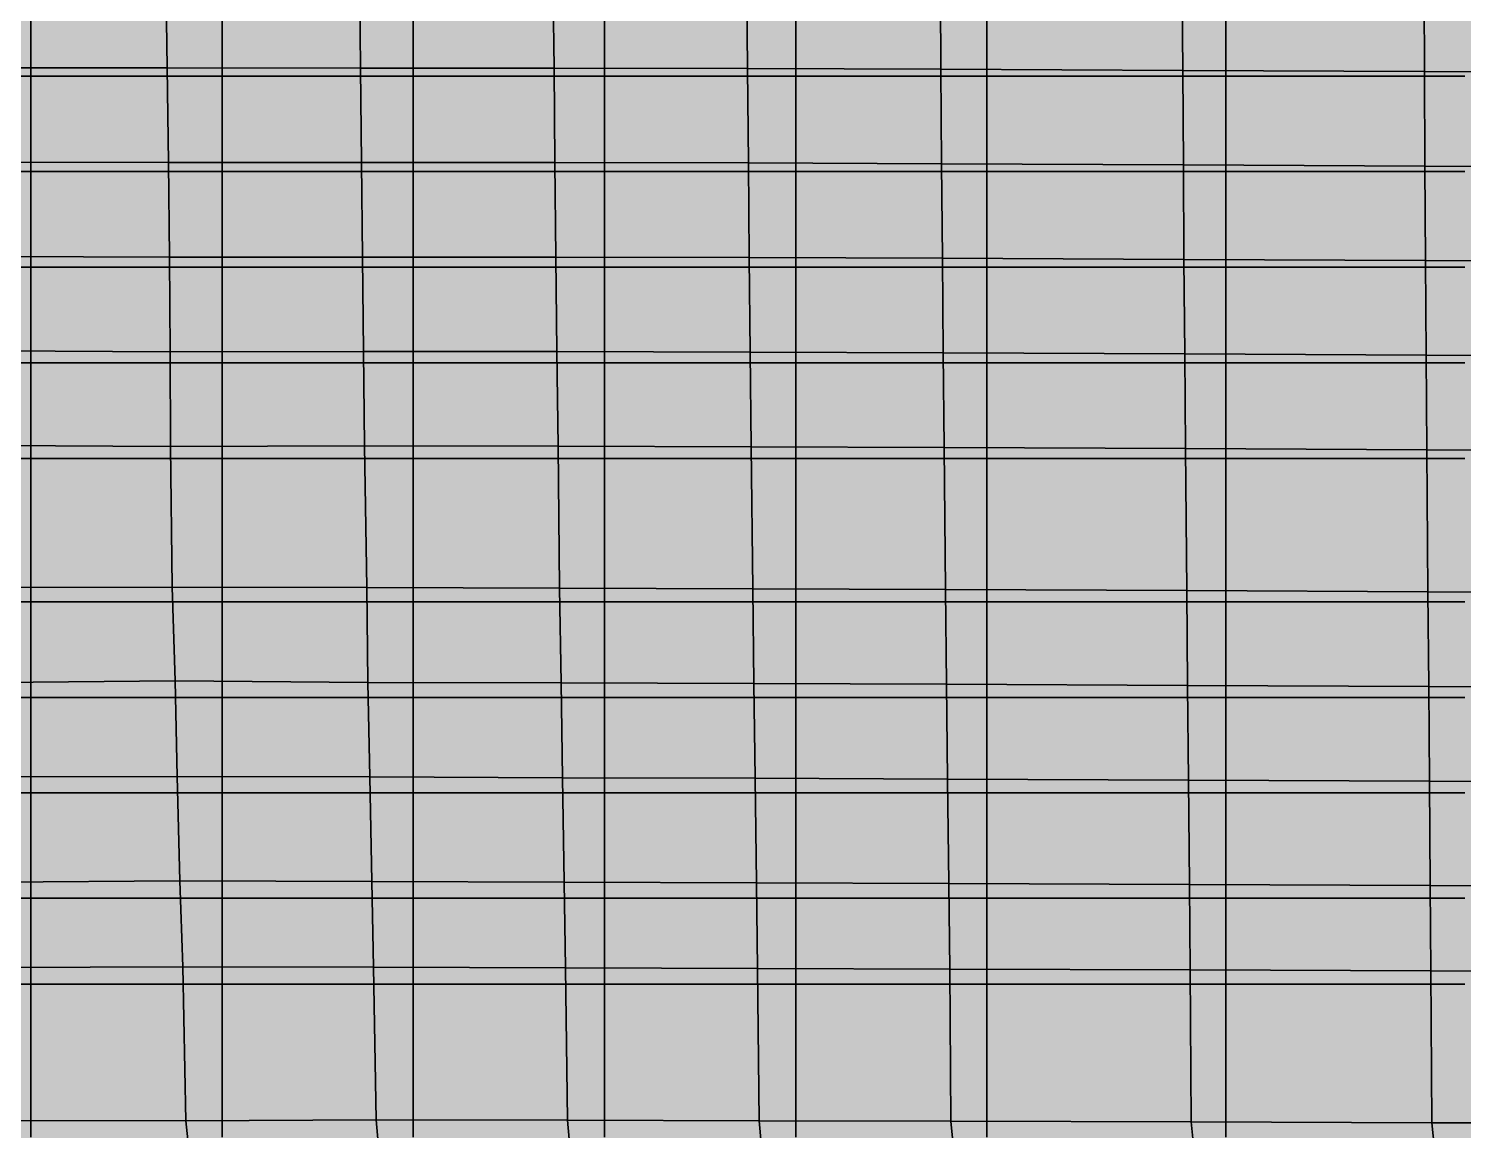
# Model space of a CAD drawing. Header units: inches. Extents: x -100 to 100, y -42 to 41.
# Drawn here: x 54.48 to 69.48, y -30.03 to -18.5 of the extents above; entities that cross this region are included whole.
import ezdxf

# ---------------------------------------------------------------- set-up
doc = ezdxf.new("R2010")
doc.units = ezdxf.units.IN
doc.header["$MEASUREMENT"] = 0
for name, color, linetype in [('Mesh-Ac1①', 7, 'Continuous'), ('Mesh-Acs', 7, 'Continuous'), ('Mesh-埋立土(水中)', 7, 'Continuous'), ('Undeformed Mesh-Ac1①', 7, 'Continuous'), ('Undeformed Mesh-MPC', 7, 'Continuous'), ('Undeformed Mesh-SCP(30%)_Ac1①', 7, 'Continuous'), ('Undeformed Mesh-事前混合処理土', 7, 'Continuous'), ('Undeformed Mesh-埋立土(水中)', 7, 'Continuous')]:
    doc.layers.add(name, color=color, linetype=linetype)

msp = doc.modelspace()

# ---------------------------------------------------------------- linework, layer by layer
at = {"color": 7, "true_color": 0xffffff, "transparency": 33554687}
for points in [[(55.9267, -18.9144), (55.9124, -17.92666), (53.8867, -17.92893)], [(55.9267, -18.9144), (53.8867, -17.92893), (53.9002, -18.91505)], [(55.9267, -18.9144), (57.9378, -17.92747), (55.9124, -17.92666)], [(55.9267, -18.9144), (57.9486, -18.9161), (57.9378, -17.92747)], [(59.9723, -18.91742), (59.9613, -17.92963), (57.9378, -17.92747)], [(59.9723, -18.91742), (57.9378, -17.92747), (57.9486, -18.9161)], [(61.9954, -18.92153), (61.9869, -17.9337), (59.9613, -17.92963)], [(61.9954, -18.92153), (59.9613, -17.92963), (59.9723, -18.91742)], [(61.9954, -18.92153), (64.0113, -17.94106), (61.9869, -17.9337)], [(61.9954, -18.92153), (64.02, -18.92875), (64.0113, -17.94106)], [(64.02, -18.92875), (66.5424, -17.95179), (64.0113, -17.94106)], [(64.02, -18.92875), (66.5482, -18.94034), (66.5424, -17.95179)], [(69.0774, -18.95216), (69.0713, -17.96392), (66.5424, -17.95179)], [(69.0774, -18.95216), (66.5424, -17.95179), (66.5482, -18.94034)], [(69.0774, -18.95216), (71.6002, -17.9756), (69.0713, -17.96392)], [(69.0774, -18.95216), (71.6046, -18.96488), (71.6002, -17.9756)], [(55.9384, -19.90366), (55.9267, -18.9144), (53.9002, -18.91505)], [(55.9384, -19.90366), (53.9002, -18.91505), (53.9147, -19.90065)], [(55.9384, -19.90366), (57.9486, -18.9161), (55.9267, -18.9144)], [(55.9384, -19.90366), (57.96, -19.90508), (57.9486, -18.9161)], [(57.96, -19.90508), (59.9723, -18.91742), (57.9486, -18.9161)], [(57.96, -19.90508), (59.9814, -19.90594), (59.9723, -18.91742)], [(59.9814, -19.90594), (61.9954, -18.92153), (59.9723, -18.91742)], [(59.9814, -19.90594), (62.0054, -19.90944), (61.9954, -18.92153)], [(62.0054, -19.90944), (64.02, -18.92875), (61.9954, -18.92153)], [(62.0054, -19.90944), (64.027, -19.91774), (64.02, -18.92875)], [(64.027, -19.91774), (66.5482, -18.94034), (64.02, -18.92875)], [(64.027, -19.91774), (66.5556, -19.9286), (66.5482, -18.94034)], [(66.5556, -19.9286), (69.0774, -18.95216), (66.5482, -18.94034)], [(66.5556, -19.9286), (69.0824, -19.94151), (69.0774, -18.95216)], [(69.0824, -19.94151), (71.6046, -18.96488), (69.0774, -18.95216)], [(69.0824, -19.94151), (71.6105, -19.95339), (71.6046, -18.96488)], [(55.9496, -20.8935), (55.9384, -19.90366), (53.9147, -19.90065)], [(55.9496, -20.8935), (53.9147, -19.90065), (53.9271, -20.8878)], [(55.9496, -20.8935), (57.96, -19.90508), (55.9384, -19.90366)], [(55.9496, -20.8935), (57.9685, -20.895), (57.96, -19.90508)], [(57.9685, -20.895), (59.9814, -19.90594), (57.96, -19.90508)], [(57.9685, -20.895), (59.9919, -20.8936), (59.9814, -19.90594)], [(59.9919, -20.8936), (62.0054, -19.90944), (59.9814, -19.90594)], [(59.9919, -20.8936), (62.0134, -20.8989), (62.0054, -19.90944)], [(62.0134, -20.8989), (64.027, -19.91774), (62.0054, -19.90944)], [(62.0134, -20.8989), (64.0358, -20.90627), (64.027, -19.91774)], [(64.0358, -20.90627), (66.5556, -19.9286), (64.027, -19.91774)], [(64.0358, -20.90627), (66.5615, -20.91832), (66.5556, -19.9286)], [(66.5615, -20.91832), (69.0824, -19.94151), (66.5556, -19.9286)], [(66.5615, -20.91832), (69.089, -20.93007), (69.0824, -19.94151)], [(69.089, -20.93007), (71.6105, -19.95339), (69.0824, -19.94151)], [(69.089, -20.93007), (71.615, -20.9432), (71.6105, -19.95339)], [(55.9561, -21.8855), (55.9496, -20.8935), (53.9271, -20.8878)], [(55.9561, -21.8855), (53.9271, -20.8878), (53.9368, -21.8748)], [(55.9561, -21.8855), (57.9685, -20.895), (55.9496, -20.8935)], [(55.9561, -21.8855), (57.978, -21.8825), (57.9685, -20.895)], [(57.978, -21.8825), (59.9919, -20.8936), (57.9685, -20.895)], [(57.978, -21.8825), (60.0014, -21.8827), (59.9919, -20.8936)], [(60.0014, -21.8827), (62.0134, -20.8989), (59.9919, -20.8936)], [(60.0014, -21.8827), (62.0237, -21.8879), (62.0134, -20.8989)], [(62.0237, -21.8879), (64.0358, -20.90627), (62.0134, -20.8989)], [(62.0237, -21.8879), (64.0433, -21.8964), (64.0358, -20.90627)], [(64.0433, -21.8964), (66.5615, -20.91832), (64.0358, -20.90627)], [(64.0433, -21.8964), (66.57, -21.9072), (66.5615, -20.91832)], [(66.57, -21.9072), (69.089, -20.93007), (66.5615, -20.91832)], [(66.57, -21.9072), (69.0947, -21.92031), (69.089, -20.93007)], [(69.0947, -21.92031), (71.615, -20.9432), (69.089, -20.93007)], [(69.0947, -21.92031), (71.6216, -21.9318), (71.615, -20.9432)], [(55.962, -22.8747), (53.9368, -21.8748), (53.9355, -22.8627)], [(55.962, -22.8747), (55.9561, -21.8855), (53.9368, -21.8748)], [(55.962, -22.8747), (57.978, -21.8825), (55.9561, -21.8855)], [(55.962, -22.8747), (57.9887, -22.8691), (57.978, -21.8825)], [(57.9887, -22.8691), (60.0014, -21.8827), (57.978, -21.8825)], [(57.9887, -22.8691), (60.014, -22.8718), (60.0014, -21.8827)], [(60.014, -22.8718), (62.0237, -21.8879), (60.0014, -21.8827)], [(60.014, -22.8718), (62.0327, -22.8782), (62.0237, -21.8879)], [(62.0327, -22.8782), (64.0433, -21.8964), (62.0237, -21.8879)], [(62.0327, -22.8782), (64.0539, -22.8856), (64.0433, -21.8964)], [(64.0539, -22.8856), (66.57, -21.9072), (64.0433, -21.8964)], [(64.0539, -22.8856), (66.577, -22.898), (66.57, -21.9072)], [(66.577, -22.898), (69.0947, -21.92031), (66.57, -21.9072)], [(66.577, -22.898), (69.1029, -22.90926), (69.0947, -21.92031)], [(69.1029, -22.90926), (71.6216, -21.9318), (69.0947, -21.92031)], [(69.1029, -22.90926), (71.6273, -22.92231), (71.6216, -21.9318)], [(53.9355, -22.8627), (53.9505, -24.3516), (55.9777, -24.3454)], [(53.9355, -22.8627), (55.9777, -24.3454), (55.962, -22.8747)], [(55.9777, -24.3454), (57.9887, -22.8691), (55.962, -22.8747)], [(55.9777, -24.3454), (58.0132, -24.3518), (57.9887, -22.8691)], [(58.0132, -24.3518), (60.014, -22.8718), (57.9887, -22.8691)], [(58.0132, -24.3518), (60.0307, -24.3571), (60.014, -22.8718)], [(60.0307, -24.3571), (62.0327, -22.8782), (60.014, -22.8718)], [(60.0307, -24.3571), (62.0515, -24.3633), (62.0327, -22.8782)], [(62.0515, -24.3633), (64.0539, -22.8856), (62.0327, -22.8782)], [(62.0515, -24.3633), (64.0673, -24.3727), (64.0539, -22.8856)], [(64.0673, -24.3727), (66.577, -22.898), (64.0539, -22.8856)], [(64.0673, -24.3727), (66.591, -24.383), (66.577, -22.898)], [(66.591, -24.383), (69.1029, -22.90926), (66.577, -22.898)], [(66.591, -24.383), (69.1132, -24.3955), (69.1029, -22.90926)], [(69.1132, -24.3955), (71.6273, -22.92231), (69.1029, -22.90926)], [(69.1132, -24.3955), (71.6382, -24.40637), (71.6273, -22.92231)], [(56.0087, -25.3282), (55.9777, -24.3454), (53.9505, -24.3516)], [(56.0087, -25.3282), (53.9505, -24.3516), (53.9902, -25.346)], [(56.0087, -25.3282), (58.0132, -24.3518), (55.9777, -24.3454)], [(56.0087, -25.3282), (58.0254, -25.3429), (58.0132, -24.3518)], [(58.0254, -25.3429), (60.0307, -24.3571), (58.0132, -24.3518)], [(58.0254, -25.3429), (60.0468, -25.3465), (60.0307, -24.3571)], [(60.0468, -25.3465), (62.0515, -24.3633), (60.0307, -24.3571)], [(60.0468, -25.3465), (62.0611, -25.3563), (62.0515, -24.3633)], [(62.0611, -25.3563), (64.0673, -24.3727), (62.0515, -24.3633)], [(62.0611, -25.3563), (64.0788, -25.3629), (64.0673, -24.3727)], [(64.0788, -25.3629), (66.591, -24.383), (64.0673, -24.3727)], [(64.0788, -25.3629), (66.5989, -25.3752), (66.591, -24.383)], [(66.5989, -25.3752), (69.1132, -24.3955), (66.591, -24.383)], [(66.5989, -25.3752), (69.1218, -25.3851), (69.1132, -24.3955)], [(69.1218, -25.3851), (71.6382, -24.40637), (69.1132, -24.3955)], [(69.1218, -25.3851), (71.6443, -25.3977), (71.6382, -24.40637)], [(56.0321, -26.3266), (56.0087, -25.3282), (53.9902, -25.346)], [(56.0321, -26.3266), (53.9902, -25.346), (54.0216, -26.3331)], [(56.0321, -26.3266), (58.0254, -25.3429), (56.0087, -25.3282)], [(56.0321, -26.3266), (58.045, -26.3297), (58.0254, -25.3429)], [(58.045, -26.3297), (60.0468, -25.3465), (58.0254, -25.3429)], [(58.045, -26.3297), (60.0599, -26.3416), (60.0468, -25.3465)], [(60.0599, -26.3416), (62.0611, -25.3563), (60.0468, -25.3465)], [(60.0599, -26.3416), (62.0749, -26.3465), (62.0611, -25.3563)], [(62.0749, -26.3465), (64.0788, -25.3629), (62.0611, -25.3563)], [(62.0749, -26.3465), (64.0895, -26.3565), (64.0788, -25.3629)], [(64.0895, -26.3565), (66.5989, -25.3752), (64.0788, -25.3629)], [(64.0895, -26.3565), (66.6093, -26.3656), (66.5989, -25.3752)], [(66.6093, -26.3656), (69.1218, -25.3851), (66.5989, -25.3752)], [(66.6093, -26.3656), (69.1297, -26.3773), (69.1218, -25.3851)], [(69.1297, -26.3773), (71.6443, -25.3977), (69.1218, -25.3851)], [(69.1297, -26.3773), (71.6518, -26.3877), (71.6443, -25.3977)], [(56.059, -27.4181), (56.0321, -26.3266), (54.0216, -26.3331)], [(56.059, -27.4181), (54.0216, -26.3331), (54.0537, -27.4329)], [(56.059, -27.4181), (58.045, -26.3297), (56.0321, -26.3266)], [(56.059, -27.4181), (58.068, -27.4261), (58.045, -26.3297)], [(58.068, -27.4261), (60.0599, -26.3416), (58.045, -26.3297)], [(58.068, -27.4261), (60.0772, -27.4319), (60.0599, -26.3416)], [(60.0772, -27.4319), (62.0749, -26.3465), (60.0599, -26.3416)], [(60.0772, -27.4319), (62.0903, -27.4407), (62.0749, -26.3465)], [(62.0903, -27.4407), (64.0895, -26.3565), (62.0749, -26.3465)], [(62.0903, -27.4407), (64.1026, -27.4476), (64.0895, -26.3565)], [(64.1026, -27.4476), (66.6093, -26.3656), (64.0895, -26.3565)], [(64.1026, -27.4476), (66.6201, -27.4582), (66.6093, -26.3656)], [(66.6201, -27.4582), (69.1297, -26.3773), (66.6093, -26.3656)], [(66.6201, -27.4582), (69.1385, -27.4676), (69.1297, -26.3773)], [(69.1385, -27.4676), (71.6518, -26.3877), (69.1297, -26.3773)], [(69.1385, -27.4676), (71.6589, -27.4787), (71.6518, -26.3877)], [(56.0879, -28.3193), (56.059, -27.4181), (54.0537, -27.4329)], [(56.0879, -28.3193), (54.0537, -27.4329), (54.0773, -28.3245)], [(56.0879, -28.3193), (58.068, -27.4261), (56.059, -27.4181)], [(56.0879, -28.3193), (58.0855, -28.3219), (58.068, -27.4261)], [(60.0938, -28.3282), (60.0772, -27.4319), (58.068, -27.4261)], [(60.0938, -28.3282), (58.068, -27.4261), (58.0855, -28.3219)], [(60.0938, -28.3282), (62.0903, -27.4407), (60.0772, -27.4319)], [(60.0938, -28.3282), (62.1016, -28.3349), (62.0903, -27.4407)], [(62.1016, -28.3349), (64.1026, -27.4476), (62.0903, -27.4407)], [(62.1016, -28.3349), (64.113, -28.3427), (64.1026, -27.4476)], [(64.113, -28.3427), (66.6201, -27.4582), (64.1026, -27.4476)], [(64.113, -28.3427), (66.6277, -28.3515), (66.6201, -27.4582)], [(66.6277, -28.3515), (69.1385, -27.4676), (66.6201, -27.4582)], [(66.6277, -28.3515), (69.1453, -28.3613), (69.1385, -27.4676)], [(69.1453, -28.3613), (71.6589, -27.4787), (69.1385, -27.4676)], [(69.1453, -28.3613), (71.6642, -28.3709), (71.6589, -27.4787)], [(56.1215, -29.9295), (56.0879, -28.3193), (54.0773, -28.3245)], [(56.1215, -29.9295), (54.0773, -28.3245), (54.1495, -29.9283)], [(58.0855, -28.3219), (56.0879, -28.3193), (56.1215, -29.9295)], [(58.0855, -28.3219), (56.1215, -29.9295), (58.1133, -29.9201)], [(60.112, -29.9244), (60.0938, -28.3282), (58.0855, -28.3219)], [(60.112, -29.9244), (58.0855, -28.3219), (58.1133, -29.9201)], [(62.117, -29.9285), (62.1016, -28.3349), (60.0938, -28.3282)], [(62.117, -29.9285), (60.0938, -28.3282), (60.112, -29.9244)], [(64.113, -28.3427), (62.1016, -28.3349), (62.117, -29.9285)], [(64.113, -28.3427), (62.117, -29.9285), (64.1244, -29.934)], [(66.6277, -28.3515), (64.113, -28.3427), (64.1244, -29.934)], [(66.6277, -28.3515), (64.1244, -29.934), (66.6384, -29.9418)], [(69.1542, -29.9496), (69.1453, -28.3613), (66.6277, -28.3515)], [(69.1542, -29.9496), (66.6277, -28.3515), (66.6384, -29.9418)], [(71.6642, -28.3709), (69.1453, -28.3613), (69.1542, -29.9496)], [(71.6642, -28.3709), (69.1542, -29.9496), (71.6729, -29.9585)], [(54.1495, -29.9283), (54.2264, -30.9071), (56.2296, -30.9629)], [(54.1495, -29.9283), (56.2296, -30.9629), (56.1215, -29.9295)], [(56.2296, -30.9629), (58.1133, -29.9201), (56.1215, -29.9295)], [(56.2296, -30.9629), (58.1977, -30.9067), (58.1133, -29.9201)], [(58.1977, -30.9067), (60.112, -29.9244), (58.1133, -29.9201)], [(58.1977, -30.9067), (60.2073, -30.9335), (60.112, -29.9244)], [(60.2073, -30.9335), (62.117, -29.9285), (60.112, -29.9244)], [(60.2073, -30.9335), (62.2077, -30.9166), (62.117, -29.9285)], [(62.2077, -30.9166), (64.1244, -29.934), (62.117, -29.9285)], [(62.2077, -30.9166), (64.2191, -30.9364), (64.1244, -29.934)], [(64.2191, -30.9364), (66.6384, -29.9418), (64.1244, -29.934)], [(64.2191, -30.9364), (66.7329, -30.9282), (66.6384, -29.9418)], [(66.7329, -30.9282), (69.1542, -29.9496), (66.6384, -29.9418)], [(66.7329, -30.9282), (69.2535, -30.9486), (69.1542, -29.9496)], [(69.2535, -30.9486), (71.6729, -29.9585), (69.1542, -29.9496)], [(69.2535, -30.9486), (71.7725, -30.9444), (71.6729, -29.9585)]]:
    msp.add_solid(points, dxfattribs=at)
at = {"layer": 'Mesh-Ac1①', "color": 18, "true_color": 0x000000, "transparency": 33554559}
for p, q in [((55.9777, -24.3454), (53.9505, -24.3516)), ((56.0087, -25.3282), (55.9777, -24.3454)), ((58.0132, -24.3518), (55.9777, -24.3454)), ((55.9777, -24.3454), (56.0087, -25.3282)), ((58.0254, -25.3429), (58.0132, -24.3518)), ((60.0307, -24.3571), (58.0132, -24.3518)), ((58.0132, -24.3518), (58.0254, -25.3429)), ((60.0468, -25.3465), (60.0307, -24.3571)), ((62.0515, -24.3633), (60.0307, -24.3571)), ((60.0307, -24.3571), (60.0468, -25.3465)), ((62.0611, -25.3563), (62.0515, -24.3633)), ((64.0673, -24.3727), (62.0515, -24.3633)), ((62.0515, -24.3633), (62.0611, -25.3563)), ((64.0788, -25.3629), (64.0673, -24.3727)), ((66.591, -24.383), (64.0673, -24.3727)), ((64.0673, -24.3727), (64.0788, -25.3629)), ((66.5989, -25.3752), (66.591, -24.383)), ((69.1132, -24.3955), (66.591, -24.383)), ((66.591, -24.383), (66.5989, -25.3752)), ((69.1218, -25.3851), (69.1132, -24.3955)), ((71.6382, -24.40637), (69.1132, -24.3955)), ((69.1132, -24.3955), (69.1218, -25.3851)), ((56.0087, -25.3282), (53.9902, -25.346)), ((53.9902, -25.346), (56.0087, -25.3282)), ((56.0321, -26.3266), (56.0087, -25.3282)), ((58.0254, -25.3429), (56.0087, -25.3282)), ((56.0087, -25.3282), (56.0321, -26.3266)), ((56.0087, -25.3282), (58.0254, -25.3429)), ((58.045, -26.3297), (58.0254, -25.3429)), ((58.0254, -25.3429), (60.0468, -25.3465)), ((60.0468, -25.3465), (58.0254, -25.3429)), ((58.0254, -25.3429), (58.045, -26.3297)), ((60.0599, -26.3416), (60.0468, -25.3465)), ((62.0611, -25.3563), (60.0468, -25.3465)), ((60.0468, -25.3465), (60.0599, -26.3416)), ((60.0468, -25.3465), (62.0611, -25.3563)), ((62.0749, -26.3465), (62.0611, -25.3563)), ((64.0788, -25.3629), (62.0611, -25.3563)), ((62.0611, -25.3563), (62.0749, -26.3465)), ((62.0611, -25.3563), (64.0788, -25.3629)), ((64.0895, -26.3565), (64.0788, -25.3629)), ((66.5989, -25.3752), (64.0788, -25.3629)), ((64.0788, -25.3629), (64.0895, -26.3565)), ((64.0788, -25.3629), (66.5989, -25.3752)), ((66.6093, -26.3656), (66.5989, -25.3752)), ((66.5989, -25.3752), (69.1218, -25.3851)), ((69.1218, -25.3851), (66.5989, -25.3752)), ((66.5989, -25.3752), (66.6093, -26.3656)), ((69.1297, -26.3773), (69.1218, -25.3851)), ((71.6443, -25.3977), (69.1218, -25.3851)), ((69.1218, -25.3851), (69.1297, -26.3773)), ((69.1218, -25.3851), (71.6443, -25.3977)), ((56.0321, -26.3266), (54.0216, -26.3331)), ((54.0216, -26.3331), (56.0321, -26.3266)), ((56.059, -27.4181), (56.0321, -26.3266)), ((58.045, -26.3297), (56.0321, -26.3266)), ((56.0321, -26.3266), (56.059, -27.4181)), ((56.0321, -26.3266), (58.045, -26.3297)), ((58.068, -27.4261), (58.045, -26.3297)), ((60.0599, -26.3416), (58.045, -26.3297)), ((58.045, -26.3297), (58.068, -27.4261)), ((58.045, -26.3297), (60.0599, -26.3416)), ((60.0772, -27.4319), (60.0599, -26.3416)), ((62.0749, -26.3465), (60.0599, -26.3416)), ((60.0599, -26.3416), (60.0772, -27.4319)), ((60.0599, -26.3416), (62.0749, -26.3465)), ((62.0903, -27.4407), (62.0749, -26.3465)), ((64.0895, -26.3565), (62.0749, -26.3465)), ((62.0749, -26.3465), (62.0903, -27.4407)), ((62.0749, -26.3465), (64.0895, -26.3565)), ((64.1026, -27.4476), (64.0895, -26.3565)), ((66.6093, -26.3656), (64.0895, -26.3565)), ((64.0895, -26.3565), (64.1026, -27.4476)), ((64.0895, -26.3565), (66.6093, -26.3656)), ((66.6201, -27.4582), (66.6093, -26.3656)), ((69.1297, -26.3773), (66.6093, -26.3656)), ((66.6093, -26.3656), (66.6201, -27.4582)), ((66.6093, -26.3656), (69.1297, -26.3773)), ((69.1385, -27.4676), (69.1297, -26.3773)), ((71.6518, -26.3877), (69.1297, -26.3773)), ((69.1297, -26.3773), (69.1385, -27.4676)), ((69.1297, -26.3773), (71.6518, -26.3877)), ((56.059, -27.4181), (54.0537, -27.4329)), ((54.0537, -27.4329), (56.059, -27.4181)), ((56.0879, -28.3193), (56.059, -27.4181)), ((58.068, -27.4261), (56.059, -27.4181)), ((56.059, -27.4181), (56.0879, -28.3193)), ((56.059, -27.4181), (58.068, -27.4261)), ((58.0855, -28.3219), (58.068, -27.4261)), ((60.0772, -27.4319), (58.068, -27.4261)), ((58.068, -27.4261), (58.0855, -28.3219)), ((58.068, -27.4261), (60.0772, -27.4319)), ((60.0938, -28.3282), (60.0772, -27.4319)), ((62.0903, -27.4407), (60.0772, -27.4319)), ((60.0772, -27.4319), (60.0938, -28.3282)), ((60.0772, -27.4319), (62.0903, -27.4407)), ((62.1016, -28.3349), (62.0903, -27.4407)), ((64.1026, -27.4476), (62.0903, -27.4407)), ((62.0903, -27.4407), (62.1016, -28.3349)), ((62.0903, -27.4407), (64.1026, -27.4476)), ((64.113, -28.3427), (64.1026, -27.4476)), ((66.6201, -27.4582), (64.1026, -27.4476)), ((64.1026, -27.4476), (64.113, -28.3427)), ((64.1026, -27.4476), (66.6201, -27.4582)), ((66.6277, -28.3515), (66.6201, -27.4582)), ((69.1385, -27.4676), (66.6201, -27.4582)), ((66.6201, -27.4582), (66.6277, -28.3515)), ((66.6201, -27.4582), (69.1385, -27.4676)), ((69.1453, -28.3613), (69.1385, -27.4676)), ((71.6589, -27.4787), (69.1385, -27.4676)), ((69.1385, -27.4676), (69.1453, -28.3613)), ((69.1385, -27.4676), (71.6589, -27.4787)), ((56.0879, -28.3193), (54.0773, -28.3245)), ((54.0773, -28.3245), (56.0879, -28.3193)), ((56.1215, -29.9295), (56.0879, -28.3193)), ((58.0855, -28.3219), (56.0879, -28.3193)), ((56.0879, -28.3193), (56.1215, -29.9295)), ((56.0879, -28.3193), (58.0855, -28.3219)), ((58.1133, -29.9201), (58.0855, -28.3219)), ((60.0938, -28.3282), (58.0855, -28.3219)), ((58.0855, -28.3219), (58.1133, -29.9201)), ((58.0855, -28.3219), (60.0938, -28.3282)), ((60.112, -29.9244), (60.0938, -28.3282)), ((62.1016, -28.3349), (60.0938, -28.3282)), ((60.0938, -28.3282), (60.112, -29.9244)), ((60.0938, -28.3282), (62.1016, -28.3349)), ((62.117, -29.9285), (62.1016, -28.3349)), ((64.113, -28.3427), (62.1016, -28.3349)), ((62.1016, -28.3349), (62.117, -29.9285)), ((62.1016, -28.3349), (64.113, -28.3427)), ((64.1244, -29.934), (64.113, -28.3427)), ((66.6277, -28.3515), (64.113, -28.3427)), ((64.113, -28.3427), (64.1244, -29.934)), ((64.113, -28.3427), (66.6277, -28.3515)), ((66.6384, -29.9418), (66.6277, -28.3515)), ((69.1453, -28.3613), (66.6277, -28.3515)), ((66.6277, -28.3515), (66.6384, -29.9418)), ((66.6277, -28.3515), (69.1453, -28.3613)), ((69.1542, -29.9496), (69.1453, -28.3613)), ((71.6642, -28.3709), (69.1453, -28.3613)), ((69.1453, -28.3613), (69.1542, -29.9496)), ((69.1453, -28.3613), (71.6642, -28.3709)), ((54.1495, -29.9283), (56.1215, -29.9295)), ((56.1215, -29.9295), (58.1133, -29.9201)), ((58.1133, -29.9201), (60.112, -29.9244)), ((60.112, -29.9244), (62.117, -29.9285)), ((62.117, -29.9285), (64.1244, -29.934)), ((64.1244, -29.934), (66.6384, -29.9418)), ((66.6384, -29.9418), (69.1542, -29.9496)), ((69.1542, -29.9496), (71.6729, -29.9585))]:
    msp.add_line(p, q, dxfattribs=at)
at = {"layer": 'Mesh-Acs', "color": 18, "true_color": 0x000000, "transparency": 33554559}
for p, q in [((56.1215, -29.9295), (54.1495, -29.9283)), ((58.1133, -29.9201), (56.1215, -29.9295)), ((56.2296, -30.9629), (56.1215, -29.9295)), ((56.1215, -29.9295), (56.2296, -30.9629)), ((58.1977, -30.9067), (58.1133, -29.9201)), ((60.112, -29.9244), (58.1133, -29.9201)), ((58.1133, -29.9201), (58.1977, -30.9067)), ((60.2073, -30.9335), (60.112, -29.9244)), ((62.117, -29.9285), (60.112, -29.9244)), ((60.112, -29.9244), (60.2073, -30.9335)), ((62.2077, -30.9166), (62.117, -29.9285)), ((64.1244, -29.934), (62.117, -29.9285)), ((62.117, -29.9285), (62.2077, -30.9166)), ((64.2191, -30.9364), (64.1244, -29.934)), ((66.6384, -29.9418), (64.1244, -29.934)), ((64.1244, -29.934), (64.2191, -30.9364)), ((66.7329, -30.9282), (66.6384, -29.9418)), ((69.1542, -29.9496), (66.6384, -29.9418)), ((66.6384, -29.9418), (66.7329, -30.9282)), ((69.2535, -30.9486), (69.1542, -29.9496)), ((71.6729, -29.9585), (69.1542, -29.9496)), ((69.1542, -29.9496), (69.2535, -30.9486))]:
    msp.add_line(p, q, dxfattribs=at)
at = {"layer": 'Mesh-埋立土(水中)', "color": 18, "true_color": 0x000000, "transparency": 33554559}
for p, q in [((55.9267, -18.9144), (55.9124, -17.92666)), ((55.9124, -17.92666), (55.9267, -18.9144)), ((57.9486, -18.9161), (57.9378, -17.92747)), ((57.9378, -17.92747), (57.9486, -18.9161)), ((59.9723, -18.91742), (59.9613, -17.92963)), ((59.9613, -17.92963), (59.9723, -18.91742)), ((61.9954, -18.92153), (61.9869, -17.9337)), ((61.9869, -17.9337), (61.9954, -18.92153)), ((64.02, -18.92875), (64.0113, -17.94106)), ((64.0113, -17.94106), (64.02, -18.92875)), ((66.5482, -18.94034), (66.5424, -17.95179)), ((66.5424, -17.95179), (66.5482, -18.94034)), ((69.0774, -18.95216), (69.0713, -17.96392)), ((69.0713, -17.96392), (69.0774, -18.95216)), ((55.9267, -18.9144), (53.9002, -18.91505)), ((53.9002, -18.91505), (55.9267, -18.9144)), ((55.9384, -19.90366), (55.9267, -18.9144)), ((57.9486, -18.9161), (55.9267, -18.9144)), ((55.9267, -18.9144), (55.9384, -19.90366)), ((55.9267, -18.9144), (57.9486, -18.9161)), ((57.96, -19.90508), (57.9486, -18.9161)), ((59.9723, -18.91742), (57.9486, -18.9161)), ((57.9486, -18.9161), (57.96, -19.90508)), ((57.9486, -18.9161), (59.9723, -18.91742)), ((59.9814, -19.90594), (59.9723, -18.91742)), ((61.9954, -18.92153), (59.9723, -18.91742)), ((59.9723, -18.91742), (59.9814, -19.90594)), ((59.9723, -18.91742), (61.9954, -18.92153)), ((62.0054, -19.90944), (61.9954, -18.92153)), ((64.02, -18.92875), (61.9954, -18.92153)), ((61.9954, -18.92153), (62.0054, -19.90944)), ((61.9954, -18.92153), (64.02, -18.92875)), ((64.027, -19.91774), (64.02, -18.92875)), ((66.5482, -18.94034), (64.02, -18.92875)), ((64.02, -18.92875), (64.027, -19.91774)), ((64.02, -18.92875), (66.5482, -18.94034)), ((66.5556, -19.9286), (66.5482, -18.94034)), ((69.0774, -18.95216), (66.5482, -18.94034)), ((66.5482, -18.94034), (66.5556, -19.9286)), ((66.5482, -18.94034), (69.0774, -18.95216)), ((69.0824, -19.94151), (69.0774, -18.95216)), ((71.6046, -18.96488), (69.0774, -18.95216)), ((69.0774, -18.95216), (69.0824, -19.94151)), ((69.0774, -18.95216), (71.6046, -18.96488)), ((55.9384, -19.90366), (53.9147, -19.90065)), ((53.9147, -19.90065), (55.9384, -19.90366)), ((55.9496, -20.8935), (55.9384, -19.90366)), ((57.96, -19.90508), (55.9384, -19.90366)), ((55.9384, -19.90366), (55.9496, -20.8935)), ((55.9384, -19.90366), (57.96, -19.90508)), ((57.9685, -20.895), (57.96, -19.90508)), ((59.9814, -19.90594), (57.96, -19.90508)), ((57.96, -19.90508), (57.9685, -20.895)), ((57.96, -19.90508), (59.9814, -19.90594)), ((59.9919, -20.8936), (59.9814, -19.90594)), ((62.0054, -19.90944), (59.9814, -19.90594)), ((59.9814, -19.90594), (59.9919, -20.8936)), ((59.9814, -19.90594), (62.0054, -19.90944)), ((62.0134, -20.8989), (62.0054, -19.90944)), ((64.027, -19.91774), (62.0054, -19.90944)), ((62.0054, -19.90944), (62.0134, -20.8989)), ((62.0054, -19.90944), (64.027, -19.91774)), ((64.0358, -20.90627), (64.027, -19.91774)), ((66.5556, -19.9286), (64.027, -19.91774)), ((64.027, -19.91774), (64.0358, -20.90627)), ((64.027, -19.91774), (66.5556, -19.9286)), ((66.5615, -20.91832), (66.5556, -19.9286)), ((69.0824, -19.94151), (66.5556, -19.9286)), ((66.5556, -19.9286), (66.5615, -20.91832)), ((66.5556, -19.9286), (69.0824, -19.94151)), ((69.089, -20.93007), (69.0824, -19.94151)), ((71.6105, -19.95339), (69.0824, -19.94151)), ((69.0824, -19.94151), (69.089, -20.93007)), ((69.0824, -19.94151), (71.6105, -19.95339)), ((55.9496, -20.8935), (53.9271, -20.8878)), ((53.9271, -20.8878), (55.9496, -20.8935)), ((55.9561, -21.8855), (55.9496, -20.8935)), ((55.9496, -20.8935), (57.9685, -20.895)), ((57.9685, -20.895), (55.9496, -20.8935)), ((55.9496, -20.8935), (55.9561, -21.8855)), ((59.9919, -20.8936), (57.9685, -20.895)), ((57.9685, -20.895), (59.9919, -20.8936)), ((57.978, -21.8825), (57.9685, -20.895)), ((57.9685, -20.895), (57.978, -21.8825)), ((60.0014, -21.8827), (59.9919, -20.8936)), ((62.0134, -20.8989), (59.9919, -20.8936)), ((59.9919, -20.8936), (60.0014, -21.8827)), ((59.9919, -20.8936), (62.0134, -20.8989)), ((62.0237, -21.8879), (62.0134, -20.8989)), ((64.0358, -20.90627), (62.0134, -20.8989)), ((62.0134, -20.8989), (62.0237, -21.8879)), ((62.0134, -20.8989), (64.0358, -20.90627)), ((64.0433, -21.8964), (64.0358, -20.90627)), ((64.0358, -20.90627), (66.5615, -20.91832)), ((66.5615, -20.91832), (64.0358, -20.90627)), ((64.0358, -20.90627), (64.0433, -21.8964)), ((66.57, -21.9072), (66.5615, -20.91832)), ((69.089, -20.93007), (66.5615, -20.91832)), ((66.5615, -20.91832), (66.57, -21.9072)), ((66.5615, -20.91832), (69.089, -20.93007)), ((69.0947, -21.92031), (69.089, -20.93007)), ((71.615, -20.9432), (69.089, -20.93007)), ((69.089, -20.93007), (69.0947, -21.92031)), ((69.089, -20.93007), (71.615, -20.9432)), ((55.9561, -21.8855), (53.9368, -21.8748)), ((53.9368, -21.8748), (55.9561, -21.8855)), ((57.978, -21.8825), (55.9561, -21.8855)), ((55.9561, -21.8855), (57.978, -21.8825)), ((55.962, -22.8747), (55.9561, -21.8855)), ((55.9561, -21.8855), (55.962, -22.8747)), ((57.9887, -22.8691), (57.978, -21.8825)), ((60.0014, -21.8827), (57.978, -21.8825)), ((57.978, -21.8825), (57.9887, -22.8691)), ((57.978, -21.8825), (60.0014, -21.8827)), ((60.014, -22.8718), (60.0014, -21.8827)), ((62.0237, -21.8879), (60.0014, -21.8827)), ((60.0014, -21.8827), (60.014, -22.8718)), ((60.0014, -21.8827), (62.0237, -21.8879)), ((62.0327, -22.8782), (62.0237, -21.8879)), ((64.0433, -21.8964), (62.0237, -21.8879)), ((62.0237, -21.8879), (62.0327, -22.8782)), ((62.0237, -21.8879), (64.0433, -21.8964)), ((64.0539, -22.8856), (64.0433, -21.8964)), ((66.57, -21.9072), (64.0433, -21.8964)), ((64.0433, -21.8964), (64.0539, -22.8856)), ((64.0433, -21.8964), (66.57, -21.9072)), ((66.577, -22.898), (66.57, -21.9072)), ((69.0947, -21.92031), (66.57, -21.9072)), ((66.57, -21.9072), (66.577, -22.898)), ((66.57, -21.9072), (69.0947, -21.92031)), ((69.1029, -22.90926), (69.0947, -21.92031)), ((71.6216, -21.9318), (69.0947, -21.92031)), ((69.0947, -21.92031), (69.1029, -22.90926)), ((69.0947, -21.92031), (71.6216, -21.9318)), ((55.962, -22.8747), (53.9355, -22.8627)), ((53.9355, -22.8627), (55.962, -22.8747)), ((57.9887, -22.8691), (55.962, -22.8747)), ((55.962, -22.8747), (57.9887, -22.8691)), ((55.9777, -24.3454), (55.962, -22.8747)), ((55.962, -22.8747), (55.9777, -24.3454)), ((58.0132, -24.3518), (57.9887, -22.8691)), ((60.014, -22.8718), (57.9887, -22.8691)), ((57.9887, -22.8691), (58.0132, -24.3518)), ((57.9887, -22.8691), (60.014, -22.8718)), ((60.0307, -24.3571), (60.014, -22.8718)), ((62.0327, -22.8782), (60.014, -22.8718)), ((60.014, -22.8718), (60.0307, -24.3571)), ((60.014, -22.8718), (62.0327, -22.8782)), ((62.0515, -24.3633), (62.0327, -22.8782)), ((64.0539, -22.8856), (62.0327, -22.8782)), ((62.0327, -22.8782), (62.0515, -24.3633)), ((62.0327, -22.8782), (64.0539, -22.8856)), ((64.0673, -24.3727), (64.0539, -22.8856)), ((66.577, -22.898), (64.0539, -22.8856)), ((64.0539, -22.8856), (64.0673, -24.3727)), ((64.0539, -22.8856), (66.577, -22.898)), ((66.591, -24.383), (66.577, -22.898)), ((69.1029, -22.90926), (66.577, -22.898)), ((66.577, -22.898), (66.591, -24.383)), ((66.577, -22.898), (69.1029, -22.90926)), ((69.1132, -24.3955), (69.1029, -22.90926)), ((71.6273, -22.92231), (69.1029, -22.90926)), ((69.1029, -22.90926), (69.1132, -24.3955)), ((69.1029, -22.90926), (71.6273, -22.92231)), ((53.9505, -24.3516), (55.9777, -24.3454)), ((55.9777, -24.3454), (58.0132, -24.3518)), ((58.0132, -24.3518), (60.0307, -24.3571)), ((60.0307, -24.3571), (62.0515, -24.3633)), ((62.0515, -24.3633), (64.0673, -24.3727)), ((64.0673, -24.3727), (66.591, -24.383)), ((66.591, -24.383), (69.1132, -24.3955)), ((69.1132, -24.3955), (71.6382, -24.40637))]:
    msp.add_line(p, q, dxfattribs=at)
at = {"layer": 'Undeformed Mesh-Ac1①', "color": 1, "true_color": 0xff0000, "transparency": 33554687}
for p, q in [((56.5, -24.5), (54.5, -24.5)), ((54.5, -24.5), (54.5, -25.5)), ((56.5, -25.5), (56.5, -24.5)), ((58.5, -24.5), (56.5, -24.5)), ((56.5, -24.5), (56.5, -25.5)), ((58.5, -25.5), (58.5, -24.5)), ((60.5, -24.5), (58.5, -24.5)), ((58.5, -24.5), (58.5, -25.5)), ((60.5, -25.5), (60.5, -24.5)), ((62.5, -24.5), (60.5, -24.5)), ((60.5, -24.5), (60.5, -25.5)), ((62.5, -25.5), (62.5, -24.5)), ((64.5, -24.5), (62.5, -24.5)), ((62.5, -24.5), (62.5, -25.5)), ((64.5, -25.5), (64.5, -24.5)), ((67, -24.5), (64.5, -24.5)), ((64.5, -24.5), (64.5, -25.5)), ((67, -25.5), (67, -24.5)), ((69.5, -24.5), (67, -24.5)), ((67, -24.5), (67, -25.5)), ((56.5, -25.5), (54.5, -25.5)), ((54.5, -25.5), (54.5, -26.5)), ((54.5, -25.5), (56.5, -25.5)), ((56.5, -26.5), (56.5, -25.5)), ((58.5, -25.5), (56.5, -25.5)), ((56.5, -25.5), (56.5, -26.5)), ((56.5, -25.5), (58.5, -25.5)), ((58.5, -26.5), (58.5, -25.5)), ((58.5, -25.5), (60.5, -25.5)), ((60.5, -25.5), (58.5, -25.5)), ((58.5, -25.5), (58.5, -26.5)), ((60.5, -26.5), (60.5, -25.5)), ((62.5, -25.5), (60.5, -25.5)), ((60.5, -25.5), (60.5, -26.5)), ((60.5, -25.5), (62.5, -25.5)), ((62.5, -26.5), (62.5, -25.5)), ((64.5, -25.5), (62.5, -25.5)), ((62.5, -25.5), (62.5, -26.5)), ((62.5, -25.5), (64.5, -25.5)), ((64.5, -26.5), (64.5, -25.5)), ((67, -25.5), (64.5, -25.5)), ((64.5, -25.5), (64.5, -26.5)), ((64.5, -25.5), (67, -25.5)), ((67, -26.5), (67, -25.5)), ((67, -25.5), (69.5, -25.5)), ((69.5, -25.5), (67, -25.5)), ((67, -25.5), (67, -26.5)), ((56.5, -26.5), (54.5, -26.5)), ((54.5, -26.5), (54.5, -27.6)), ((54.5, -26.5), (56.5, -26.5)), ((56.5, -27.6), (56.5, -26.5)), ((58.5, -26.5), (56.5, -26.5)), ((56.5, -26.5), (56.5, -27.6)), ((56.5, -26.5), (58.5, -26.5)), ((58.5, -27.6), (58.5, -26.5)), ((60.5, -26.5), (58.5, -26.5)), ((58.5, -26.5), (58.5, -27.6)), ((58.5, -26.5), (60.5, -26.5)), ((60.5, -27.6), (60.5, -26.5)), ((62.5, -26.5), (60.5, -26.5)), ((60.5, -26.5), (60.5, -27.6)), ((60.5, -26.5), (62.5, -26.5)), ((62.5, -27.6), (62.5, -26.5)), ((64.5, -26.5), (62.5, -26.5)), ((62.5, -26.5), (62.5, -27.6)), ((62.5, -26.5), (64.5, -26.5)), ((64.5, -27.6), (64.5, -26.5)), ((67, -26.5), (64.5, -26.5)), ((64.5, -26.5), (64.5, -27.6)), ((64.5, -26.5), (67, -26.5)), ((67, -27.6), (67, -26.5)), ((69.5, -26.5), (67, -26.5)), ((67, -26.5), (67, -27.6)), ((67, -26.5), (69.5, -26.5)), ((56.5, -27.6), (54.5, -27.6)), ((54.5, -27.6), (54.5, -28.5)), ((54.5, -27.6), (56.5, -27.6)), ((56.5, -28.5), (56.5, -27.6)), ((58.5, -27.6), (56.5, -27.6)), ((56.5, -27.6), (56.5, -28.5)), ((56.5, -27.6), (58.5, -27.6)), ((58.5, -28.5), (58.5, -27.6)), ((60.5, -27.6), (58.5, -27.6)), ((58.5, -27.6), (58.5, -28.5)), ((58.5, -27.6), (60.5, -27.6)), ((60.5, -28.5), (60.5, -27.6)), ((62.5, -27.6), (60.5, -27.6)), ((60.5, -27.6), (60.5, -28.5)), ((60.5, -27.6), (62.5, -27.6)), ((62.5, -28.5), (62.5, -27.6)), ((64.5, -27.6), (62.5, -27.6)), ((62.5, -27.6), (62.5, -28.5)), ((62.5, -27.6), (64.5, -27.6)), ((64.5, -28.5), (64.5, -27.6)), ((67, -27.6), (64.5, -27.6)), ((64.5, -27.6), (64.5, -28.5)), ((64.5, -27.6), (67, -27.6)), ((67, -28.5), (67, -27.6)), ((69.5, -27.6), (67, -27.6)), ((67, -27.6), (67, -28.5)), ((67, -27.6), (69.5, -27.6)), ((56.5, -28.5), (54.5, -28.5)), ((54.5, -28.5), (54.5, -30.1)), ((54.5, -28.5), (56.5, -28.5)), ((56.5, -30.1), (56.5, -28.5)), ((58.5, -28.5), (56.5, -28.5)), ((56.5, -28.5), (56.5, -30.1)), ((56.5, -28.5), (58.5, -28.5)), ((58.5, -30.1), (58.5, -28.5)), ((60.5, -28.5), (58.5, -28.5)), ((58.5, -28.5), (58.5, -30.1)), ((58.5, -28.5), (60.5, -28.5)), ((60.5, -30.1), (60.5, -28.5)), ((62.5, -28.5), (60.5, -28.5)), ((60.5, -28.5), (60.5, -30.1)), ((60.5, -28.5), (62.5, -28.5)), ((62.5, -30.1), (62.5, -28.5)), ((64.5, -28.5), (62.5, -28.5)), ((62.5, -28.5), (62.5, -30.1)), ((62.5, -28.5), (64.5, -28.5)), ((64.5, -30.1), (64.5, -28.5)), ((67, -28.5), (64.5, -28.5)), ((64.5, -28.5), (64.5, -30.1)), ((64.5, -28.5), (67, -28.5)), ((67, -30.1), (67, -28.5)), ((69.5, -28.5), (67, -28.5)), ((67, -28.5), (67, -30.1)), ((67, -28.5), (69.5, -28.5))]:
    msp.add_line(p, q, dxfattribs=at)
at = {"layer": 'Undeformed Mesh-MPC', "color": 1, "true_color": 0xff0000, "transparency": 33554687}
for p, q in [((54.5, -19), (54.5, -19)), ((54.5, -20), (54.5, -20)), ((54.5, -21), (54.5, -21)), ((54.5, -22), (54.5, -22)), ((54.5, -23), (54.5, -23)), ((54.5, -24.5), (54.5, -24.5)), ((54.5, -25.5), (54.5, -25.5)), ((54.5, -26.5), (54.5, -26.5)), ((54.5, -27.6), (54.5, -27.6)), ((54.5, -28.5), (54.5, -28.5))]:
    msp.add_line(p, q, dxfattribs=at)
at = {"layer": 'Undeformed Mesh-SCP(30%)_Ac1①', "color": 1, "true_color": 0xff0000, "transparency": 33554687}
for p, q in [((54.5, -24.5), (52.8, -24.5)), ((54.5, -25.5), (54.5, -24.5)), ((54.5, -25.5), (52.8, -25.5)), ((52.8, -25.5), (54.5, -25.5)), ((54.5, -26.5), (54.5, -25.5)), ((54.5, -26.5), (52.8, -26.5)), ((52.8, -26.5), (54.5, -26.5)), ((54.5, -27.6), (54.5, -26.5)), ((54.5, -27.6), (52.8, -27.6)), ((52.8, -27.6), (54.5, -27.6)), ((54.5, -28.5), (54.5, -27.6)), ((54.5, -28.5), (52.8, -28.5)), ((52.8, -28.5), (54.5, -28.5)), ((54.5, -30.1), (54.5, -28.5))]:
    msp.add_line(p, q, dxfattribs=at)
at = {"layer": 'Undeformed Mesh-事前混合処理土', "color": 1, "true_color": 0xff0000, "transparency": 33554687}
for p, q in [((54.5, -23), (52.8, -23)), ((54.5, -24.5), (54.5, -23)), ((52.8, -24.5), (54.5, -24.5))]:
    msp.add_line(p, q, dxfattribs=at)
at = {"layer": 'Undeformed Mesh-埋立土(水中)', "color": 1, "true_color": 0xff0000, "transparency": 33554687}
for p, q in [((54.5, -19), (54.5, -18)), ((54.5, -18), (54.5, -19)), ((56.5, -19), (56.5, -18)), ((56.5, -18), (56.5, -19)), ((58.5, -19), (58.5, -18)), ((58.5, -18), (58.5, -19)), ((60.5, -19), (60.5, -18)), ((60.5, -18), (60.5, -19)), ((62.5, -19), (62.5, -18)), ((62.5, -18), (62.5, -19)), ((64.5, -19), (64.5, -18)), ((64.5, -18), (64.5, -19)), ((67, -19), (67, -18)), ((67, -18), (67, -19)), ((54.5, -19), (52.8, -19)), ((52.8, -19), (54.5, -19)), ((54.5, -20), (54.5, -19)), ((56.5, -19), (54.5, -19)), ((54.5, -19), (54.5, -20)), ((54.5, -19), (56.5, -19)), ((56.5, -20), (56.5, -19)), ((58.5, -19), (56.5, -19)), ((56.5, -19), (56.5, -20)), ((56.5, -19), (58.5, -19)), ((58.5, -20), (58.5, -19)), ((60.5, -19), (58.5, -19)), ((58.5, -19), (58.5, -20)), ((58.5, -19), (60.5, -19)), ((60.5, -20), (60.5, -19)), ((62.5, -19), (60.5, -19)), ((60.5, -19), (60.5, -20)), ((60.5, -19), (62.5, -19)), ((62.5, -20), (62.5, -19)), ((64.5, -19), (62.5, -19)), ((62.5, -19), (62.5, -20)), ((62.5, -19), (64.5, -19)), ((64.5, -20), (64.5, -19)), ((67, -19), (64.5, -19)), ((64.5, -19), (64.5, -20)), ((64.5, -19), (67, -19)), ((67, -20), (67, -19)), ((69.5, -19), (67, -19)), ((67, -19), (67, -20)), ((67, -19), (69.5, -19)), ((54.5, -20), (52.8, -20)), ((52.8, -20), (54.5, -20)), ((54.5, -21), (54.5, -20)), ((56.5, -20), (54.5, -20)), ((54.5, -20), (54.5, -21)), ((54.5, -20), (56.5, -20)), ((56.5, -21), (56.5, -20)), ((58.5, -20), (56.5, -20)), ((56.5, -20), (56.5, -21)), ((56.5, -20), (58.5, -20)), ((58.5, -21), (58.5, -20)), ((60.5, -20), (58.5, -20)), ((58.5, -20), (58.5, -21)), ((58.5, -20), (60.5, -20)), ((60.5, -21), (60.5, -20)), ((62.5, -20), (60.5, -20)), ((60.5, -20), (60.5, -21)), ((60.5, -20), (62.5, -20)), ((62.5, -21), (62.5, -20)), ((64.5, -20), (62.5, -20)), ((62.5, -20), (62.5, -21)), ((62.5, -20), (64.5, -20)), ((64.5, -21), (64.5, -20)), ((67, -20), (64.5, -20)), ((64.5, -20), (64.5, -21)), ((64.5, -20), (67, -20)), ((67, -21), (67, -20)), ((69.5, -20), (67, -20)), ((67, -20), (67, -21)), ((67, -20), (69.5, -20)), ((54.5, -21), (52.8, -21)), ((52.8, -21), (54.5, -21)), ((54.5, -22), (54.5, -21)), ((56.5, -21), (54.5, -21)), ((54.5, -21), (54.5, -22)), ((54.5, -21), (56.5, -21)), ((56.5, -22), (56.5, -21)), ((56.5, -21), (58.5, -21)), ((58.5, -21), (56.5, -21)), ((56.5, -21), (56.5, -22)), ((58.5, -22), (58.5, -21)), ((60.5, -21), (58.5, -21)), ((58.5, -21), (58.5, -22)), ((58.5, -21), (60.5, -21)), ((60.5, -22), (60.5, -21)), ((62.5, -21), (60.5, -21)), ((60.5, -21), (60.5, -22)), ((60.5, -21), (62.5, -21)), ((62.5, -22), (62.5, -21)), ((64.5, -21), (62.5, -21)), ((62.5, -21), (62.5, -22)), ((62.5, -21), (64.5, -21)), ((64.5, -22), (64.5, -21)), ((64.5, -21), (67, -21)), ((67, -21), (64.5, -21)), ((64.5, -21), (64.5, -22)), ((67, -22), (67, -21)), ((69.5, -21), (67, -21)), ((67, -21), (67, -22)), ((67, -21), (69.5, -21)), ((54.5, -22), (52.8, -22)), ((52.8, -22), (54.5, -22)), ((54.5, -23), (54.5, -22)), ((56.5, -22), (54.5, -22)), ((54.5, -22), (54.5, -23)), ((54.5, -22), (56.5, -22)), ((56.5, -23), (56.5, -22)), ((58.5, -22), (56.5, -22)), ((56.5, -22), (56.5, -23)), ((56.5, -22), (58.5, -22)), ((58.5, -23), (58.5, -22)), ((60.5, -22), (58.5, -22)), ((58.5, -22), (58.5, -23)), ((58.5, -22), (60.5, -22)), ((60.5, -23), (60.5, -22)), ((62.5, -22), (60.5, -22)), ((60.5, -22), (60.5, -23)), ((60.5, -22), (62.5, -22)), ((62.5, -23), (62.5, -22)), ((64.5, -22), (62.5, -22)), ((62.5, -22), (62.5, -23)), ((62.5, -22), (64.5, -22)), ((64.5, -23), (64.5, -22)), ((67, -22), (64.5, -22)), ((64.5, -22), (64.5, -23)), ((64.5, -22), (67, -22)), ((67, -23), (67, -22)), ((69.5, -22), (67, -22)), ((67, -22), (67, -23)), ((67, -22), (69.5, -22)), ((52.8, -23), (54.5, -23)), ((54.5, -23), (54.5, -24.5)), ((56.5, -23), (54.5, -23)), ((54.5, -23), (56.5, -23)), ((56.5, -24.5), (56.5, -23)), ((58.5, -23), (56.5, -23)), ((56.5, -23), (56.5, -24.5)), ((56.5, -23), (58.5, -23)), ((58.5, -24.5), (58.5, -23)), ((60.5, -23), (58.5, -23)), ((58.5, -23), (58.5, -24.5)), ((58.5, -23), (60.5, -23)), ((60.5, -24.5), (60.5, -23)), ((62.5, -23), (60.5, -23)), ((60.5, -23), (60.5, -24.5)), ((60.5, -23), (62.5, -23)), ((62.5, -24.5), (62.5, -23)), ((64.5, -23), (62.5, -23)), ((62.5, -23), (62.5, -24.5)), ((62.5, -23), (64.5, -23)), ((64.5, -24.5), (64.5, -23)), ((67, -23), (64.5, -23)), ((64.5, -23), (64.5, -24.5)), ((64.5, -23), (67, -23)), ((67, -24.5), (67, -23)), ((69.5, -23), (67, -23)), ((67, -23), (67, -24.5)), ((67, -23), (69.5, -23)), ((54.5, -24.5), (56.5, -24.5)), ((56.5, -24.5), (58.5, -24.5)), ((58.5, -24.5), (60.5, -24.5)), ((60.5, -24.5), (62.5, -24.5)), ((62.5, -24.5), (64.5, -24.5)), ((64.5, -24.5), (67, -24.5)), ((67, -24.5), (69.5, -24.5))]:
    msp.add_line(p, q, dxfattribs=at)

doc.saveas('drawing.dxf')
